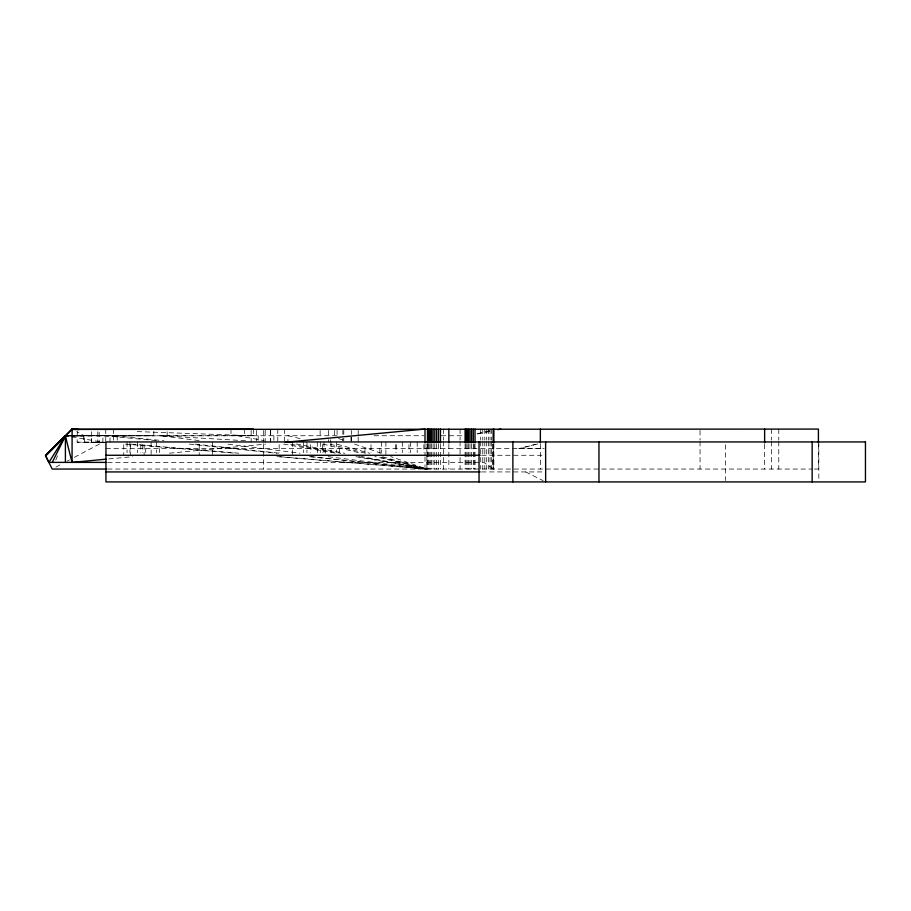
<?xml version="1.0" encoding="UTF-8"?>
<svg xmlns="http://www.w3.org/2000/svg" width="911" height="911" viewBox="0 0 911 911"><rect width="100%" height="100%" fill="white"/><g stroke="black" fill="none" stroke-linecap="round" stroke-linejoin="round"><path stroke-width="0.68" stroke-dasharray="4.55 3.42" d="M74.451 457.276L102.875 442.245L102.932 435.629L156.772 440.651M110.003 442.359L110.049 435.743M105.744 429.081L105.778 442.279L84.472 442.404L77.139 442.165L77.344 429.081M55.799 460.078L58.361 453.678M55.924 467.092L60.866 464.473M67.038 461.205L69.509 459.896M477.375 433.738L490.699 430.413M537.661 443.953L519.008 448.611L536.294 444.135M477.569 434L492.589 430.812M108.773 458.928L132.767 456.662M169.469 453.188L265.465 444.135M105.255 442.279L77.139 442.165M253.338 429.081L253.338 435.743L65.455 435.948L91.487 435.743L91.396 442.495L106.28 442.404L99.151 442.404L99.151 429.081M104.674 442.313L83.322 442.165L83.527 431.655M84.472 442.404L84.472 435.743L65.535 435.743L102.875 442.245M77.344 435.515L65.49 435.72L70.864 435.731M65.455 435.948L84.472 435.743M97.773 435.743L153.811 435.743L153.811 429.081M337.081 435.743L65.535 435.743L83.527 435.515L76.729 431.655M374.125 435.743L424.048 435.743M441.163 435.743L463.756 435.743M518.974 448.463L544.22 448.463M105.949 448.611L544.254 448.611M481.623 455.272L545.666 455.272M107.646 462.389L483.764 462.389L493.705 469.051M107.566 469.051L812.145 469.051M814.309 469.051L818.408 469.051L818.408 444.238M481.566 471.932L544.322 471.932M113.408 429.081L113.408 435.663L163.843 440.753M137.242 431.609L253.338 435.743M245.526 440.73L160.473 435.743L199.942 440.673M125.513 444.124L235.881 453.245M276.91 456.639L426.883 469.051L426.883 444.067M131.218 444.147L238.739 453.2M279.757 456.662L426.883 469.051L390.717 456.559M189.306 444.067L276.978 453.291M309.512 456.707L426.883 469.051L382.062 456.662M194.954 444.101L279.814 453.234M310.924 456.582L426.883 469.051L379.158 456.775M228.126 444.204L300.026 453.188M328.211 456.707L426.883 469.051L374.888 456.548M283.617 444.101L336.478 453.302M355.95 456.696L426.883 469.051L361.576 456.525M290.643 444.181L340.691 453.314M358.763 456.616L426.883 469.051M237.657 435.743L264.122 440.605M296.269 443.999L344.905 453.325M299.981 438.59L287.933 435.743L287.933 441.072M322.881 444.044L361.2 453.257M330.067 444.158L365.516 453.268M337.241 444.272L369.832 453.291M338.482 438.51L345.178 440.833M354.561 444.067L381.345 453.325M525.67 471.932L543.161 480.678M113.408 435.663L113.465 441.004M117.177 435.743L117.2 440.104M818.818 441.949L818.818 480.541M778.78 429.081L778.78 440.104M778.78 441.482L778.78 469.051M771.64 429.081L771.64 440.104M771.64 441.482L771.64 469.051M764.625 444.238L764.625 469.051M725.543 444.705L725.543 480.541M700.047 430.459L700.047 440.104M700.047 441.482L700.047 469.051M540.36 444.238L540.36 469.051M493.887 444.238L493.887 469.051M492.464 444.238L492.464 469.051M491.382 429.081L491.382 440.104M491.382 441.482L491.382 469.051M490.05 429.081L490.05 440.104M490.05 441.482L490.05 469.051M488.478 429.081L488.478 440.104M488.478 441.482L488.478 469.051M486.713 429.081L486.713 440.104M486.713 441.482L486.713 469.051M484.8 429.081L484.8 440.104M484.8 441.482L484.8 469.051M482.784 429.081L482.784 440.104M482.784 441.482L482.784 469.051M480.712 429.081L480.712 440.104M480.712 441.482L480.712 469.051M475.03 444.238L475.03 469.051M474.141 444.238L474.141 469.051M473.287 444.238L473.287 469.051M471.591 444.238L471.591 469.051M469.974 444.238L469.974 469.051M468.47 444.238L468.47 469.051M467.138 444.238L467.138 469.051M465.999 444.238L465.999 469.051M465.1 444.238L465.1 469.051M460.066 429.081L460.066 440.104M460.066 441.482L460.066 469.051M448.861 444.238L448.861 469.051M443.429 429.081L443.429 440.104M443.429 441.482L443.429 469.051M440.469 444.238L440.469 469.051M438.51 444.238L438.51 469.051M436.608 444.238L436.608 469.051M434.798 444.238L434.798 469.051M433.101 444.238L433.101 469.051M431.563 444.238L431.563 469.051M430.208 444.238L430.208 469.051M429.058 444.238L429.058 469.051M428.136 444.238L428.136 469.051M427.464 444.238L427.464 469.051M427.043 444.067L427.043 469.051M424.993 444.34L424.993 455.443M424.993 456.832L424.993 469.051M423.866 444.614L423.866 452.608M417.204 441.949L417.204 452.608M410.531 441.949L410.531 452.608M408.959 444.614L408.959 452.608M402.298 441.949L402.298 452.608M396.547 444.614L396.547 452.608M395.636 444.614L395.636 452.608M385.888 441.949L385.888 455.272M381.652 441.949L381.652 452.608M379.887 448.611L379.887 455.272M370.993 444.614L370.993 452.608M364.992 448.611L364.992 452.608M358.194 430.413L358.194 434.41M358.194 437.018L358.194 442.154M351.487 430.413L351.487 434.41M351.487 437.075L351.487 442.404M350.997 437.018L350.997 440.867M343.789 430.413L343.789 434.41M343.789 438.305L343.789 440.867M342.855 430.413L342.855 434.41M342.855 438.407L342.855 441.072M339.336 448.611L339.336 452.608M337.081 430.413L337.081 434.41M336.341 441.949L336.341 452.608M334.542 430.413L334.542 435.743M331.012 441.949L331.012 452.608M330.442 439.74L330.442 442.404M328.45 430.413L328.45 435.743M328.45 439.58L328.45 442.154M325.603 448.611L325.603 455.272M324.009 441.949L324.009 452.608M322.608 444.614L322.608 452.608M320.683 441.949L320.683 452.608M320.137 430.413L320.137 435.743M317.267 441.949L317.347 452.608M310.275 444.614L310.275 452.608M306.95 441.949L306.95 452.608M303.614 441.949L303.614 452.608M292.499 441.949L292.499 455.272M284.585 429.081L284.585 441.072M279.165 444.614L279.165 452.608M277.775 429.081L277.775 441.072M273.881 435.743L273.881 441.072M270.704 430.413L270.704 441.072M270.533 430.413L270.533 442.404M265.215 430.413L265.215 442.359M263.723 430.413L263.723 442.404M263.678 443.805L263.678 469.051M258.177 435.743L258.177 442.359M256.651 430.413L256.651 441.072M251.151 430.413L251.151 442.359M244.319 429.081L244.319 435.743M230.995 429.081L230.995 435.743M212.548 441.949L212.548 455.272M199.224 444.614L199.224 455.272M167.134 431.746L167.134 435.743M159.448 448.611L159.448 452.608M156.453 441.949L156.453 452.608M151.124 441.949L151.124 455.272M145.714 448.611L145.714 452.608M144.132 444.614L144.132 455.272M142.72 444.614L142.72 452.608M140.795 444.614L140.795 452.608M137.39 441.949L137.39 452.608M130.398 444.614L130.398 455.272M129.931 441.949L129.931 452.608M127.062 441.949L127.062 452.608M123.737 444.614L123.737 455.272M97.773 431.746L97.773 442.404M91.59 431.746L91.59 442.404M102.932 435.629L72.197 435.731L102.932 435.629M493.25 469.051L493.25 444.238L493.17 469.051"/><path stroke-width="1.37" d="M65.398 462.389L65.398 436.073L72.197 429.081L45.55 455.728L52.212 469.051L106.154 469.051M64.51 438.305L65.535 435.743L45.596 455.728L48.887 462.389L106.223 462.389M105.949 459.19L72.06 462.389L72.117 429.286L253.338 429.081M52.212 462.389L65.398 436.073L72.06 462.389M48.887 462.389L65.398 436.073L45.55 455.728L65.398 436.073M72.197 429.081L45.55 455.728L65.455 435.948M498.044 429.65L500.777 429.081M285.234 442.268L424.993 429.081L424.993 442.951M72.151 429.127L77.344 429.081M72.06 429.411L818.408 429.081L818.408 442.86M105.949 455.272L480.199 455.272M105.949 471.932L480.143 471.932M72.117 429.286L79.2 429.536M545.621 441.801L545.666 481.919M812.157 441.949L812.157 481.919M764.625 429.081L764.625 442.86M598.96 441.949L598.96 481.919M540.36 429.081L540.36 442.86M512.882 441.949L512.882 481.919M493.887 429.081L493.887 442.86M493.17 429.081L493.17 442.86M479.038 441.949L479.038 481.919M475.03 429.081L475.03 442.86M473.287 429.081L473.287 442.86M471.591 429.081L471.591 442.86M469.974 429.081L469.974 442.86M468.47 429.081L468.47 442.86M467.138 429.081L467.138 442.86M465.999 429.081L465.999 442.86M465.1 429.081L465.1 442.86M448.861 429.081L448.861 442.86M440.469 429.081L440.469 442.86M438.51 429.081L438.51 442.86M436.608 429.081L436.608 442.86M434.798 429.081L434.798 442.86M433.101 429.081L433.101 442.86M431.563 429.081L431.563 442.86M430.208 429.081L430.208 442.86M429.058 429.081L429.058 442.86M428.136 429.081L428.136 442.86M427.464 429.081L427.464 442.86M865.45 441.949L105.949 441.949L105.949 481.919L865.45 481.919L865.45 441.949"/></g></svg>
